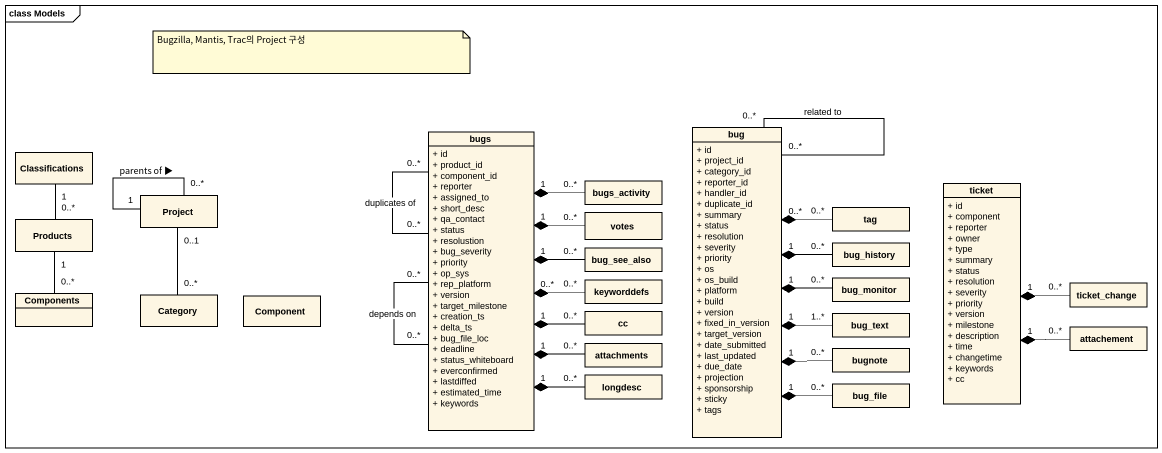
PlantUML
@startuml
mainframe class Models
hide circle
hide empty members
skinparam classAttributeIconSize 0
class bugs {
  + id
  + product_id
  + component_id
  + reporter
  + assigned_to
  + short_desc
  + qa_contact
  + status
  + resolustion
  + bug_severity
  + priority
  + op_sys
  + rep_platform
  + version
  + target_milestone
  + creation_ts
  + delta_ts
  + bug_file_loc
  + deadline
  + status_whiteboard
  + everconfirmed
  + lastdiffed
  + estimated_time
  + keywords
}
class bug {
  + id
  + project_id
  + category_id
  + reporter_id
  + handler_id
  + duplicate_id
  + summary
  + status
  + resolution
  + severity
  + priority
  + os
  + os_build
  + platform
  + build
  + version
  + fixed_in_version
  + target_version
  + date_submitted
  + last_updated
  + due_date
  + projection
  + sponsorship
  + sticky
  + tags
}
class Classifications
class Project
class bugs_activity
class votes
class tag
class ticket {
  + id
  + component
  + reporter
  + owner
  + type
  + summary
  + status
  + resolution
  + severity
  + priority
  + version
  + milestone
  + description
  + time
  + changetime
  + keywords
  + cc
}
class Products
class bug_see_also
class bug_history
class keyworddefs
class bug_monitor
class ticket_change
class Components
class Category
class "Component" as Component_
class cc
class bug_text
class attachement
class attachments
class bugnote
class longdesc
class bug_file
bugs "0..*" -- "0..*" bugs : duplicates of
bugs "0..*" -- "0..*" bugs : depends on
bug "0..*" -- "0..*" bug : related to
Classifications "1" -- "0..*" Products
Project "0..*" -- "1" Project : parents of ▶
Project "0..1" -- "0..*" Category
bugs_activity "0..*" --* "1" bugs
votes "0..*" -left-* "1" bugs
tag "0..*" -left-* "0..*" bug
Products "1" -- "0..*" Components
bug_see_also "0..*" -left-* "1" bugs
bug_history "0..*" -left-* "1" bug
keyworddefs "0..*" -left-* "0..*" bugs
bug_monitor "0..*" -left-* "1" bug
ticket_change "0..*" -left-* "1" ticket
cc "0..*" -left-* "1" bugs
bug_text "1..*" -left-* "1" bug
attachement "0..*" -left-* "1" ticket
attachments "0..*" -left-* "1" bugs
bugnote "0..*" -left-* "1" bug
longdesc "0..*" -up-* "1" bugs
bug_file "0..*" -up-* "1" bug
note as N1
  Bugzilla, Mantis, Trac의 Project 구성
end note
@enduml
